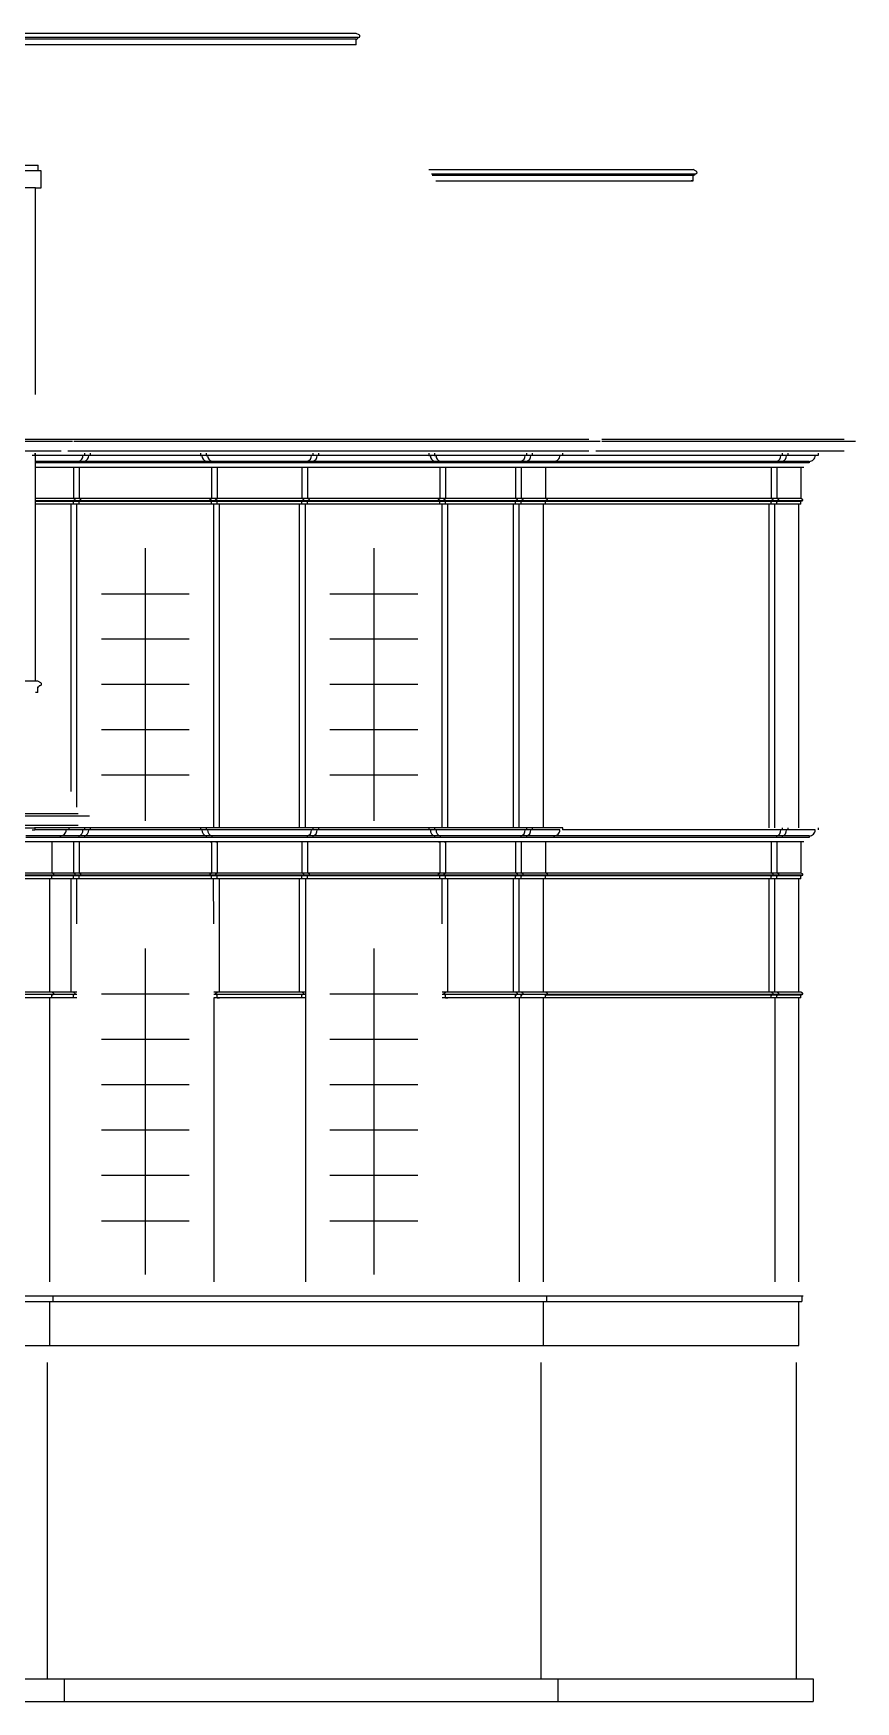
# Model space of a CAD drawing. Header units: metres. Extents: x 16221 to 17717, y -106 to 576.
# Drawn here: x 17427 to 17717, y -106 to 482 of the extents above; entities that cross this region are included whole.
import ezdxf

# ---------------------------------------------------------------- set-up
doc = ezdxf.new("R2010")
doc.units = ezdxf.units.M

msp = doc.modelspace()

# ---------------------------------------------------------------- linework, layer by layer
for p, q in [((17541.06, 482.06), (17423.04, 482.06)), ((17541.91, 480.56), (17423.04, 480.56)), ((17541.06, 480.06), (17423.04, 480.06)), ((17541.06, 478.06), (17423.04, 478.06)), ((17541.06, 478.06), (17540.31, 478.06)), ((17542.16, 481.51), (17541.06, 482.06)), ((17541.06, 480.06), (17541.44, 480.06)), ((17541.06, 478.06), (17541.06, 480.06)), ((17423.04, 435.64, -8.63), (17429.04, 435.64, -8.63)), ((17429.04, 433.64, -8.63), (17429.04, 435.64, -8.63)), ((17429.04, 433.64, -8.63), (17385.04, 433.64, -8.63)), ((17430.04, 433.64, -8.63), (17429.04, 433.64, -8.63)), ((17430.04, 427.64, -8.63), (17430.04, 433.64, -8.63)), ((17566.71, 434.06), (17659.86, 434.06)), ((17567.61, 432.56), (17660.71, 432.56)), ((17567.91, 432.06), (17659.86, 432.06)), ((17569.11, 430.06), (17659.86, 430.06)), ((17659.86, 430.06), (17659.11, 430.06)), ((17660.96, 433.51), (17659.86, 434.06)), ((17659.86, 432.06), (17660.24, 432.06)), ((17659.86, 430.06), (17659.86, 432.06)), ((17428.04, 427.64, -8.63), (17384.04, 427.64, -8.63)), ((17428.08, 354.75, -8.63), (17428.04, 427.64, -8.63)), ((17428.04, 427.64, -8.63), (17430.04, 427.64, -8.63)), ((17279.99, 339.06, -36.75), (17437.11, 339.06, -12.25)), ((17279.99, 338.31, -36.75), (17441.12, 338.31, -12.25)), ((17437.02, 339.06), (17623.11, 339.06)), ((17441.52, 338.31), (17627.12, 338.31)), ((17627.62, 339.06), (17713.11, 339.06)), ((17627.62, 338.31), (17717.12, 338.31)), ((17279.99, 334.93, -36.75), (17437.11, 334.92, -12.25)), ((17427.86, 333.31, -12.25), (17426.86, 333.31, -12.25)), ((17427.86, 334.06, -12.25), (17427.86, 333.31, -12.25)), ((17702.86, 333.31), (17427.86, 333.31, -12.25)), ((17428.12, 253.72), (17428.09, 334.06, -8.63)), ((17610.74, 331.18), (17428.09, 331.18)), ((17610.7, 330.68), (17428.09, 330.68)), ((17439.52, 334.92), (17623.11, 334.92)), ((17443.3, 331.18), (17443.3, 330.68)), ((17445.3, 333.31), (17444.8, 333.31)), ((17445.3, 334.06), (17445.3, 333.31)), ((17445.3, 331.18), (17445.3, 330.68)), ((17447.3, 333.31), (17446.8, 333.31)), ((17447.3, 334.06), (17447.3, 333.31)), ((17486.24, 334.06), (17486.24, 333.31)), ((17486.24, 333.31), (17486.74, 333.31)), ((17488.24, 334.06), (17488.24, 333.31)), ((17488.24, 333.31), (17488.74, 333.31)), ((17488.24, 331.18), (17488.24, 330.68)), ((17490.24, 331.18), (17490.24, 330.68)), ((17523.8, 331.18), (17523.8, 330.68)), ((17525.8, 333.31), (17525.3, 333.31)), ((17525.8, 334.06), (17525.8, 333.31)), ((17525.8, 331.18), (17525.8, 330.68)), ((17527.8, 333.31), (17527.3, 333.31)), ((17527.8, 334.06), (17527.8, 333.31)), ((17566.74, 334.06), (17566.74, 333.31)), ((17566.74, 333.31), (17567.24, 333.31)), ((17568.74, 334.06), (17568.74, 333.31)), ((17568.74, 333.31), (17569.24, 333.31)), ((17568.74, 331.18), (17568.74, 330.68)), ((17570.74, 331.18), (17570.74, 330.68)), ((17599.11, 331.18), (17599.11, 330.68)), ((17601.11, 333.31), (17600.61, 333.31)), ((17601.11, 334.06), (17601.11, 333.31)), ((17601.11, 331.18), (17601.11, 330.68)), ((17603.11, 333.31), (17602.61, 333.31)), ((17603.11, 334.06), (17603.11, 333.31)), ((17610.74, 331.18), (17610.74, 330.68)), ((17700.74, 331.18), (17610.74, 331.18)), ((17700.74, 330.68), (17610.74, 330.68)), ((17613.86, 333.31), (17612.86, 333.31)), ((17613.86, 334.06), (17613.86, 333.31)), ((17625.61, 334.92), (17713.11, 334.92)), ((17689.24, 331.18), (17689.24, 330.68)), ((17691.24, 333.31), (17690.74, 333.31)), ((17691.24, 334.06), (17691.24, 333.31)), ((17691.24, 331.18), (17691.24, 330.68)), ((17693.24, 333.31), (17692.74, 333.31)), ((17693.24, 334.06), (17693.24, 333.31)), ((17700.74, 331.18), (17700.74, 330.68)), ((17703.86, 333.31), (17702.86, 333.31)), ((17703.86, 334.06), (17703.86, 333.31)), ((17607.86, 329.06), (17428.09, 329.06)), ((17441.42, 329.06), (17441.42, 318.06)), ((17443.42, 329.06), (17443.42, 318.06)), ((17490.11, 329.06), (17490.11, 318.06)), ((17492.11, 329.06), (17492.11, 318.06)), ((17521.92, 329.06), (17521.92, 318.06)), ((17523.92, 329.06), (17523.92, 318.06)), ((17570.61, 329.06), (17570.61, 318.06)), ((17572.61, 329.06), (17572.61, 318.06)), ((17597.24, 329.06), (17597.24, 318.06)), ((17599.24, 329.06), (17599.24, 318.06)), ((17608.86, 329.06), (17607.86, 329.06)), ((17607.86, 329.06), (17607.86, 318.06)), ((17697.86, 329.06), (17607.86, 329.06)), ((17687.36, 329.06), (17687.36, 318.06)), ((17687.86, 329.06), (17687.36, 329.06)), ((17689.36, 329.06), (17689.36, 318.06)), ((17689.86, 329.06), (17689.36, 329.06)), ((17698.86, 329.06), (17697.86, 329.06)), ((17697.86, 329.06), (17697.86, 318.06)), ((17607.86, 318.06), (17428.1, 318.06)), ((17441.97, 317.78), (17441.42, 318.06)), ((17443.97, 317.78), (17443.42, 318.06)), ((17489.57, 317.78), (17490.11, 318.06)), ((17491.57, 317.78), (17492.11, 318.06)), ((17522.47, 317.78), (17521.92, 318.06)), ((17524.47, 317.78), (17523.92, 318.06)), ((17570.07, 317.78), (17570.61, 318.06)), ((17572.07, 317.78), (17572.61, 318.06)), ((17597.78, 317.78), (17597.24, 318.06)), ((17599.78, 317.78), (17599.24, 318.06)), ((17697.86, 318.06), (17607.11, 318.06)), ((17608.41, 317.78), (17607.86, 318.06)), ((17687.91, 317.78), (17687.36, 318.06)), ((17689.91, 317.78), (17689.36, 318.06)), ((17698.41, 317.78), (17697.86, 318.06)), ((17608.29, 317.31, 0.41), (17428.1, 317.31, 0.41)), ((17608.05, 317.06, 0.41), (17428.1, 317.06, 0.41)), ((17607.86, 316.06, 0.41), (17428.1, 316.06, 0.41)), ((17440.67, 214.86), (17440.67, 316.06)), ((17441.42, 316.06), (17441.42, 317.06)), ((17442.67, 209.3), (17442.67, 316.06)), ((17443.42, 316.06), (17443.42, 317.06)), ((17490.11, 316.06), (17490.11, 317.06)), ((17490.87, 202.06), (17490.87, 316.06)), ((17492.11, 316.06), (17492.11, 317.06)), ((17492.87, 202.06), (17492.87, 316.06)), ((17521.17, 202.06), (17521.17, 316.06)), ((17521.92, 316.06), (17521.92, 317.06)), ((17523.17, 202.06), (17523.17, 316.06)), ((17523.92, 316.06), (17523.92, 317.06)), ((17570.61, 316.06), (17570.61, 317.06)), ((17571.37, 202.06), (17571.37, 316.06)), ((17572.61, 316.06), (17572.61, 317.06)), ((17573.37, 202.06), (17573.37, 316.06)), ((17596.49, 202.06), (17596.49, 316.06)), ((17597.24, 316.06), (17597.24, 317.06)), ((17598.49, 202.06), (17598.49, 316.06)), ((17599.24, 316.06), (17599.24, 317.06)), ((17698.3, 317.31), (17607.11, 317.31)), ((17698.05, 317.06, 0.34), (17607.11, 317.06, -1.13)), ((17607.11, 202.06), (17607.11, 316.06)), ((17697.86, 316.06), (17607.11, 316.06)), ((17607.86, 316.06), (17607.86, 317.06)), ((17686.61, 202.06), (17686.61, 316.06)), ((17687.36, 316.06), (17686.61, 316.06)), ((17687.36, 317.06), (17687.55, 317.06)), ((17687.36, 316.06), (17687.36, 317.06)), ((17688.61, 202.06), (17688.61, 316.06)), ((17689.36, 316.06), (17688.61, 316.06)), ((17689.36, 317.06), (17689.55, 317.06)), ((17689.36, 316.06), (17689.36, 317.06)), ((17697.11, 202.06), (17697.11, 316.06)), ((17697.86, 316.06), (17697.11, 316.06)), ((17697.86, 316.06), (17697.86, 317.06)), ((17698.05, 317.06, 0.41), (17697.86, 317.06, 0.41)), ((17466.77, 300.56), (17466.77, 204.56)), ((17547.27, 300.56), (17547.27, 204.56)), ((17451.27, 284.56), (17482.27, 284.56)), ((17531.77, 284.56), (17562.77, 284.56)), ((17482.27, 268.56), (17451.27, 268.56)), ((17562.77, 268.56), (17531.77, 268.56)), ((17428.87, 253.72), (17421.11, 253.72)), ((17429.97, 253.17), (17428.87, 253.72)), ((17428.87, 249.72), (17428.12, 249.72)), ((17428.87, 251.72), (17429.25, 251.72)), ((17428.87, 249.72), (17428.87, 251.72)), ((17482.27, 252.56), (17451.27, 252.56)), ((17562.77, 252.56), (17531.77, 252.56)), ((17482.27, 236.56), (17451.27, 236.56)), ((17562.77, 236.56), (17531.77, 236.56)), ((17482.27, 220.56), (17451.27, 220.56)), ((17562.77, 220.56), (17531.77, 220.56)), ((17421.12, 207.06, -8.63), (17443.12, 207.06, -8.63)), ((17421.12, 206.31, -8.63), (17447.12, 206.31, -8.63)), ((17279.99, 202.06, -40.07), (17427.86, 202.06, -12.25)), ((17421.12, 202.92, -8.63), (17443.12, 202.92, -8.63)), ((17426.86, 201.31, -12.25), (17427.86, 201.31, -12.25)), ((17613.96, 202.06), (17427.77, 202.06)), ((17612.86, 201.31), (17427.77, 201.31)), ((17427.86, 202.06, -12.25), (17427.86, 201.31, -12.25)), ((17439.87, 202.06, -8.63), (17439.87, 201.31, -8.63)), ((17445.3, 202.06), (17445.3, 201.31)), ((17447.3, 202.06), (17447.3, 201.31)), ((17486.24, 202.06), (17486.24, 201.31)), ((17488.24, 202.06), (17488.24, 201.31)), ((17525.8, 202.06), (17525.8, 201.31)), ((17527.8, 202.06), (17527.8, 201.31)), ((17566.74, 202.06), (17566.74, 201.31)), ((17568.74, 202.06), (17568.74, 201.31)), ((17601.11, 201.31), (17600.61, 201.31)), ((17601.11, 202.06), (17601.11, 201.31)), ((17603.11, 201.31), (17602.61, 201.31)), ((17603.11, 202.06), (17603.11, 201.31)), ((17702.86, 201.31), (17613.82, 201.31)), ((17613.86, 202.06), (17613.86, 201.31)), ((17691.24, 201.31), (17690.74, 201.31)), ((17691.24, 202.06), (17691.24, 201.31)), ((17693.24, 201.31), (17692.74, 201.31)), ((17693.24, 202.06), (17693.24, 201.31)), ((17703.86, 202.06), (17703.86, 201.31)), ((17607.86, 197.06), (17422.77, 197.06)), ((17700.74, 198.68), (17424.64, 198.68)), ((17700.74, 199.18), (17424.65, 199.18)), ((17433.87, 197.06, -8.63), (17433.87, 186.06, -8.63)), ((17434.87, 197.06, -8.63), (17433.87, 197.06, -8.63)), ((17436.74, 199.18, -8.63), (17436.74, 198.68, -8.63)), ((17441.42, 197.06), (17441.42, 186.06)), ((17441.92, 197.06), (17441.42, 197.06)), ((17443.3, 199.18), (17443.3, 198.68)), ((17443.42, 197.06), (17443.42, 186.06)), ((17443.92, 197.06), (17443.42, 197.06)), ((17445.3, 199.18), (17445.3, 198.68)), ((17488.24, 199.18), (17488.24, 198.68)), ((17489.62, 197.06), (17490.12, 197.06)), ((17490.12, 197.06), (17490.12, 186.06)), ((17490.24, 199.18), (17490.24, 198.68)), ((17491.62, 197.06), (17492.12, 197.06)), ((17492.12, 197.06), (17492.12, 186.06)), ((17521.92, 197.06), (17521.92, 186.06)), ((17522.42, 197.06), (17521.92, 197.06)), ((17523.8, 199.18), (17523.8, 198.68)), ((17523.92, 197.06), (17523.92, 186.06)), ((17524.42, 197.06), (17523.92, 197.06)), ((17525.8, 199.18), (17525.8, 198.68)), ((17568.74, 199.18), (17568.74, 198.68)), ((17570.12, 197.06), (17570.62, 197.06)), ((17570.62, 197.06), (17570.62, 186.06)), ((17570.74, 199.18), (17570.74, 198.68)), ((17572.12, 197.06), (17572.62, 197.06)), ((17572.62, 197.06), (17572.62, 186.06)), ((17597.24, 197.06), (17597.24, 186.06)), ((17597.74, 197.06), (17597.24, 197.06)), ((17599.11, 199.18), (17599.11, 198.68)), ((17599.24, 197.06), (17599.24, 186.06)), ((17599.74, 197.06), (17599.24, 197.06)), ((17601.11, 199.18), (17601.11, 198.68)), ((17607.86, 197.06), (17607.86, 186.06)), ((17608.86, 197.06), (17607.86, 197.06)), ((17697.86, 197.06), (17608.86, 197.06)), ((17610.74, 199.18), (17610.74, 198.68)), ((17687.36, 197.06), (17687.36, 186.06)), ((17687.86, 197.06), (17687.36, 197.06)), ((17689.24, 199.18), (17689.24, 198.68)), ((17689.36, 197.06), (17689.36, 186.06)), ((17689.86, 197.06), (17689.36, 197.06)), ((17691.24, 199.18), (17691.24, 198.68)), ((17697.86, 197.06), (17697.86, 186.06)), ((17698.86, 197.06), (17697.86, 197.06)), ((17700.74, 199.18), (17700.74, 198.68)), ((17697.86, 184.06), (17421.02, 184.06)), ((17697.86, 186.06), (17421.77, 186.06)), ((17608.05, 185.06, 0.34), (17421.95, 185.06, -2.67)), ((17698.3, 185.31), (17422.21, 185.31)), ((17433.12, 144.06, 8.97), (17433.12, 184.06, 15.87)), ((17434.42, 185.78, -8.63), (17433.87, 186.06, -8.63)), ((17433.87, 184.06, -8.63), (17433.87, 185.06, -8.63)), ((17440.67, 144.06), (17440.67, 184.06)), ((17441.97, 185.78), (17441.42, 186.06)), ((17441.42, 184.06), (17441.42, 185.06)), ((17442.67, 168.15), (17442.67, 184.06)), ((17443.97, 185.78), (17443.42, 186.06)), ((17443.42, 184.06), (17443.42, 185.06)), ((17489.57, 185.78), (17490.12, 186.06)), ((17490.12, 184.06), (17490.12, 185.06)), ((17490.87, 168.15), (17490.86, 184.06)), ((17491.57, 185.78), (17492.12, 186.06)), ((17492.12, 184.06), (17492.12, 185.06)), ((17492.87, 144.06), (17492.87, 184.06)), ((17521.17, 144.06), (17521.17, 184.06)), ((17522.47, 185.78), (17521.92, 186.06)), ((17521.92, 184.06), (17521.92, 185.06)), ((17523.17, 184.06), (17523.17, 42.06)), ((17524.47, 185.78), (17523.92, 186.06)), ((17523.92, 184.06), (17523.92, 185.06)), ((17570.07, 185.78), (17570.62, 186.06)), ((17570.62, 184.06), (17570.62, 185.06)), ((17571.36, 168.15), (17571.37, 184.06)), ((17572.07, 185.78), (17572.62, 186.06)), ((17572.62, 184.06), (17572.62, 185.06)), ((17573.36, 144.06), (17573.36, 184.06)), ((17596.49, 144.06), (17596.49, 184.06)), ((17597.24, 184.06), (17596.49, 184.06)), ((17597.78, 185.78), (17597.24, 186.06)), ((17597.24, 185.06), (17597.42, 185.06)), ((17597.24, 184.06), (17597.24, 185.06)), ((17598.49, 144.06), (17598.49, 184.06)), ((17599.24, 184.06), (17598.49, 184.06)), ((17599.78, 185.78), (17599.24, 186.06)), ((17599.24, 185.06), (17599.42, 185.06)), ((17599.24, 184.06), (17599.24, 185.06)), ((17607.11, 144.06), (17607.11, 184.06)), ((17608.41, 185.78), (17607.86, 186.06)), ((17607.86, 184.06), (17607.86, 185.06)), ((17698.05, 185.06, 0.34), (17608.05, 185.06, -1.12)), ((17686.61, 144.06), (17686.61, 184.06)), ((17687.36, 184.06), (17686.61, 184.06)), ((17687.91, 185.78), (17687.36, 186.06)), ((17687.36, 185.06), (17687.55, 185.06)), ((17687.36, 184.06), (17687.36, 185.06)), ((17688.61, 144.06), (17688.61, 184.06)), ((17689.36, 184.06), (17688.61, 184.06)), ((17689.91, 185.78), (17689.36, 186.06)), ((17689.36, 185.06), (17689.55, 185.06)), ((17689.36, 184.06), (17689.36, 185.06)), ((17697.11, 144.06), (17697.11, 184.06)), ((17698.41, 185.78), (17697.86, 186.06)), ((17697.86, 184.06), (17697.86, 185.06)), ((17466.77, 159.56), (17466.77, 44.56)), ((17547.27, 159.56), (17547.27, 44.56)), ((17442.67, 142.06), (17421.02, 142.06)), ((17442.67, 144.06), (17421.77, 144.06)), ((17442.67, 143.31), (17422.21, 143.31)), ((17433.12, 42.06, -8.63), (17433.12, 142.06, 8.63)), ((17434.42, 143.78, -8.63), (17433.87, 144.06, -8.63)), ((17433.87, 143.06, -8.63), (17434.06, 143.06, -8.63)), ((17433.87, 142.06, -8.63), (17433.87, 143.06, -8.63)), ((17441.42, 142.06), (17440.67, 142.06)), ((17441.97, 143.78), (17441.42, 144.06)), ((17441.42, 143.06), (17441.61, 143.06)), ((17441.42, 142.06), (17441.42, 143.06)), ((17451.27, 143.56), (17482.27, 143.56)), ((17523.17, 144.06), (17490.87, 144.06)), ((17523.17, 143.31), (17490.87, 143.31)), ((17490.87, 142.06), (17490.87, 42.06)), ((17523.17, 142.06), (17490.87, 142.06)), ((17491.57, 143.78), (17492.12, 144.06)), ((17492.11, 143.06), (17491.93, 143.06)), ((17492.12, 142.06), (17492.12, 143.06)), ((17492.12, 142.06), (17492.87, 142.06)), ((17521.92, 142.06), (17521.17, 142.06)), ((17522.47, 143.78), (17521.92, 144.06)), ((17521.92, 143.06), (17522.11, 143.06)), ((17521.92, 142.06), (17521.92, 143.06)), ((17531.77, 143.56), (17562.77, 143.56)), ((17697.86, 144.06), (17571.37, 144.06)), ((17698.3, 143.31), (17571.37, 143.31)), ((17697.86, 142.06), (17571.37, 142.06)), ((17572.07, 143.78), (17572.61, 144.06)), ((17572.62, 143.06), (17572.43, 143.06)), ((17572.61, 142.06), (17572.61, 143.06)), ((17572.62, 142.06), (17573.37, 142.06)), ((17597.24, 142.06), (17596.49, 142.06)), ((17597.78, 143.78), (17597.24, 144.06)), ((17597.24, 143.06), (17597.42, 143.06)), ((17597.24, 142.06), (17597.24, 143.06)), ((17598.49, 142.06), (17598.49, 42.06)), ((17599.78, 143.78), (17599.24, 144.06)), ((17599.24, 143.06), (17599.42, 143.06)), ((17599.24, 142.06), (17599.24, 143.06)), ((17607.11, 42.06), (17607.11, 142.06)), ((17608.41, 143.78), (17607.86, 144.06)), ((17607.86, 143.06), (17608.05, 143.06)), ((17607.86, 142.06), (17607.86, 143.06)), ((17698.05, 143.06, 0.34), (17608.05, 143.06, -1.12)), ((17687.36, 142.06), (17686.61, 142.06)), ((17687.91, 143.78), (17687.36, 144.06)), ((17687.36, 143.06), (17687.55, 143.06)), ((17687.36, 142.06), (17687.36, 143.06)), ((17688.61, 142.06), (17688.61, 42.06)), ((17689.91, 143.78), (17689.36, 144.06)), ((17689.36, 143.06), (17689.55, 143.06)), ((17689.36, 142.06), (17689.36, 143.06)), ((17697.11, 42.06), (17697.11, 142.06)), ((17698.41, 143.78), (17697.86, 144.06)), ((17697.86, 143.06), (17698.05, 143.06)), ((17697.86, 142.06), (17697.86, 143.06)), ((17451.27, 127.56), (17482.27, 127.56)), ((17531.77, 127.56), (17562.77, 127.56)), ((17451.27, 111.56), (17482.27, 111.56)), ((17531.77, 111.56), (17562.77, 111.56)), ((17451.27, 95.56), (17482.27, 95.56)), ((17531.77, 95.56), (17562.77, 95.56)), ((17451.27, 79.56), (17482.27, 79.56)), ((17531.77, 79.56), (17562.77, 79.56)), ((17451.27, 63.56), (17482.27, 63.56)), ((17531.77, 63.56), (17562.77, 63.56)), ((17422.15, 37.06, -12.25), (17698.61, 37.06)), ((17434.16, 37.06, -8.63), (17434.16, 35.06, -8.63)), ((17608.15, 37.06), (17608.15, 35.06)), ((17698.15, 37.06), (17698.15, 35.06)), ((17424.13, 35.05, 12.25), (17698.15, 35.06)), ((17433.12, 19.56, -8.63), (17433.12, 35.06, -8.63)), ((17607.11, 19.56), (17607.11, 35.06)), ((17697.11, 19.56), (17697.11, 35.06)), ((17421.12, 19.56, -12.25), (17697.11, 19.56)), ((17432.12, 13.55, -8.63), (17432.12, -97.95, -8.63)), ((17606.11, 13.55), (17606.11, -97.95)), ((17696.11, 13.55), (17696.11, -97.95)), ((16236.02, -97.94), (17702.11, -97.94)), ((17438.12, -97.95, -8.63), (17438.12, -105.95, -8.63)), ((17612.11, -97.95), (17612.11, -105.95)), ((17702.11, -97.95), (17702.11, -105.95)), ((16236.02, -105.94), (17702.11, -105.94))]:
    msp.add_line(p, q)
for centre, radius, start, end in [((17541.94, 480.06, -0.34), 0.5, 90.00006, 180.00006), ((17541.94, 481.06, -0.34), 0.5, 270.00006, 63.98695), ((17660.74, 432.06, -0.34), 0.5, 90.00006, 180.00006), ((17660.74, 433.06, -0.34), 0.5, 270.00006, 63.98695), ((17442.74, 333.17, 2.31), 2.07, 285.71586, 3.75546), ((17444.74, 333.17, 2.31), 2.07, 285.71586, 3.75546), ((17488.8, 333.17, 2.31), 2.07, 176.24454, 254.28414), ((17490.8, 333.17, 2.31), 2.07, 176.24454, 254.28414), ((17523.24, 333.17, 2.31), 2.07, 285.71586, 3.75546), ((17525.24, 333.17, 2.31), 2.07, 285.71586, 3.75546), ((17569.3, 333.17, 2.31), 2.07, 176.24454, 254.28414), ((17571.3, 333.17, 2.31), 2.07, 176.24454, 254.28414), ((17598.55, 333.17, 2.31), 2.07, 285.71586, 3.75546), ((17600.55, 333.17, 2.31), 2.07, 285.71586, 3.75546), ((17610.74, 333.31, -0.34), 2.12, 270.00003, 0.00006), ((17688.68, 333.17, 2.31), 2.07, 285.7158, 3.75539), ((17690.68, 333.17, 2.31), 2.07, 285.7158, 3.75539), ((17700.74, 333.31, -0.34), 2.12, 270.00003, 0.00006), ((17441.86, 317.56, 2.31), 0.25, 270.00006, 63.98695), ((17443.86, 317.56, 2.31), 0.25, 270.00006, 63.98695), ((17489.68, 317.56, 2.31), 0.25, 116.01305, 269.99994), ((17491.68, 317.56, 2.31), 0.25, 116.01305, 269.99994), ((17522.36, 317.56, 2.31), 0.25, 270.00006, 63.98695), ((17524.36, 317.56, 2.31), 0.25, 270.00006, 63.98695), ((17570.18, 317.56, 2.31), 0.25, 116.01305, 269.99994), ((17572.18, 317.56, 2.31), 0.25, 116.01305, 269.99994), ((17597.67, 317.56, 2.31), 0.25, 270.00006, 63.98695), ((17599.67, 317.56, 2.31), 0.25, 270.00006, 63.98695), ((17608.3, 317.56, 0.41), 0.25, 270.00006, 63.98695), ((17687.8, 317.56, 2.31), 0.25, 270, 63.98689), ((17689.8, 317.56, 2.31), 0.25, 270, 63.98689), ((17698.3, 317.56, 0.41), 0.25, 270.00006, 63.98695), ((17441.86, 317.06, 2.31), 0.25, 90.00006, 180.00006), ((17443.86, 317.06, 2.31), 0.25, 90.00006, 180.00006), ((17489.68, 317.06, 2.31), 0.25, 359.99994, 89.99994), ((17491.68, 317.06, 2.31), 0.25, 359.99994, 89.99994), ((17522.36, 317.06, 2.31), 0.25, 90.00006, 180.00006), ((17524.36, 317.06, 2.31), 0.25, 90.00006, 180.00006), ((17570.18, 317.06, 2.31), 0.25, 359.99994, 89.99994), ((17572.18, 317.06, 2.31), 0.25, 359.99994, 89.99994), ((17597.67, 317.06, 2.31), 0.25, 90.00006, 180.00006), ((17599.67, 317.06, 2.31), 0.25, 90.00006, 180.00006), ((17608.3, 317.06, 0.41), 0.25, 90.00006, 180.00006), ((17687.8, 317.06, 2.31), 0.25, 90, 180), ((17689.8, 317.06, 2.31), 0.25, 90, 180), ((17698.3, 317.06, 0.41), 0.25, 90.00006, 180.00006), ((17429.75, 252.72, -0.34), 0.5, 270.00006, 63.98695), ((17429.75, 251.72, -0.34), 0.5, 90.00006, 180.00006), ((17436.74, 201.31, -8.29), 2.12, 270.00003, 0.00006), ((17442.74, 201.17, 2.18), 2.07, 285.71586, 3.75546), ((17444.74, 201.17, 2.18), 2.07, 285.71586, 3.75546), ((17488.8, 201.17, 2.18), 2.07, 176.24454, 254.28414), ((17490.8, 201.17, 2.18), 2.07, 176.24454, 254.28414), ((17523.24, 201.17, 2.18), 2.07, 285.71586, 3.75546), ((17525.24, 201.17, 2.18), 2.07, 285.71586, 3.75546), ((17569.3, 201.17, 2.18), 2.07, 176.24454, 254.28414), ((17571.3, 201.17, 2.18), 2.07, 176.24454, 254.28414), ((17598.55, 201.17, 2.18), 2.07, 285.7158, 3.75539), ((17600.55, 201.17, 2.18), 2.07, 285.7158, 3.75539), ((17610.74, 201.31, 0.34), 2.12, 270.00003, 0.00006), ((17688.68, 201.17, 2.18), 2.07, 285.7158, 3.75539), ((17690.68, 201.17, 2.18), 2.07, 285.7158, 3.75539), ((17700.74, 201.31, 0.34), 2.12, 270.00003, 0.00006), ((17434.31, 185.06, -8.29), 0.25, 90.00006, 180.00006), ((17434.31, 185.56, -8.29), 0.25, 270.00006, 63.98695), ((17441.86, 185.06, 2.18), 0.25, 90.00006, 180.00006), ((17441.86, 185.56, 2.18), 0.25, 270.00006, 63.98695), ((17443.86, 185.06, 2.18), 0.25, 90.00006, 180.00006), ((17443.86, 185.56, 2.18), 0.25, 270.00006, 63.98695), ((17489.68, 185.56, 2.18), 0.25, 116.01305, 269.99994), ((17489.68, 185.06, 2.18), 0.25, 359.99994, 89.99994), ((17491.68, 185.56, 2.18), 0.25, 116.01305, 269.99994), ((17491.68, 185.06, 2.18), 0.25, 359.99994, 89.99994), ((17522.36, 185.06, 2.18), 0.25, 90.00006, 180.00006), ((17522.36, 185.56, 2.18), 0.25, 270.00006, 63.98695), ((17524.36, 185.06, 2.18), 0.25, 90.00006, 180.00006), ((17524.36, 185.56, 2.18), 0.25, 270.00006, 63.98695), ((17570.18, 185.56, 2.18), 0.25, 116.01305, 269.99994), ((17570.18, 185.06, 2.18), 0.25, 359.99994, 89.99994), ((17572.18, 185.56, 2.18), 0.25, 116.01305, 269.99994), ((17572.18, 185.06, 2.18), 0.25, 359.99994, 89.99994), ((17597.67, 185.06, 2.18), 0.25, 90, 180), ((17597.67, 185.56, 2.18), 0.25, 270, 63.98689), ((17599.67, 185.06, 2.18), 0.25, 90, 180), ((17599.67, 185.56, 2.18), 0.25, 270, 63.98689), ((17608.3, 185.06, 0.34), 0.25, 90.00006, 180.00006), ((17608.3, 185.56, 0.34), 0.25, 270.00006, 63.98695), ((17687.8, 185.06, 2.18), 0.25, 90, 180), ((17687.8, 185.56, 2.18), 0.25, 270, 63.98689), ((17689.8, 185.06, 2.18), 0.25, 90, 180), ((17689.8, 185.56, 2.18), 0.25, 270, 63.98689), ((17698.3, 185.06, 0.34), 0.25, 90.00006, 180.00006), ((17698.3, 185.56, 0.34), 0.25, 270.00006, 63.98695), ((17434.31, 143.06, -7.88), 0.25, 90.00006, 180.00006), ((17434.31, 143.56, -7.88), 0.25, 270.00006, 63.98695), ((17441.86, 143.06, -0.34), 0.25, 90.00006, 180.00006), ((17441.86, 143.56, -0.34), 0.25, 270.00006, 63.98695), ((17491.68, 143.56, -0.34), 0.25, 116.01305, 269.99994), ((17491.68, 143.06, -0.34), 0.25, 359.99994, 89.99994), ((17522.36, 143.06, -0.34), 0.25, 90.00006, 180.00006), ((17522.36, 143.56, -0.34), 0.25, 270.00006, 63.98695), ((17572.18, 143.56, -0.34), 0.25, 116.01305, 269.99994), ((17572.18, 143.06, -0.34), 0.25, 359.99994, 89.99994), ((17597.67, 143.06, -0.34), 0.25, 90, 180), ((17597.67, 143.56, -0.34), 0.25, 270, 63.98689), ((17599.67, 143.06, -0.34), 0.25, 90, 180), ((17599.67, 143.56, -0.34), 0.25, 270, 63.98689), ((17608.3, 143.06, 0.75), 0.25, 90.00006, 180.00006), ((17608.3, 143.56, 0.75), 0.25, 270.00006, 63.98695), ((17687.8, 143.06, -0.34), 0.25, 90, 180), ((17687.8, 143.56, -0.34), 0.25, 270, 63.98689), ((17689.8, 143.06, -0.34), 0.25, 90, 180), ((17689.8, 143.56, -0.34), 0.25, 270, 63.98689), ((17698.3, 143.06, 0.75), 0.25, 90.00006, 180.00006), ((17698.3, 143.56, 0.75), 0.25, 270.00006, 63.98695)]:
    msp.add_arc(centre, radius, start, end)

doc.saveas('drawing.dxf')
